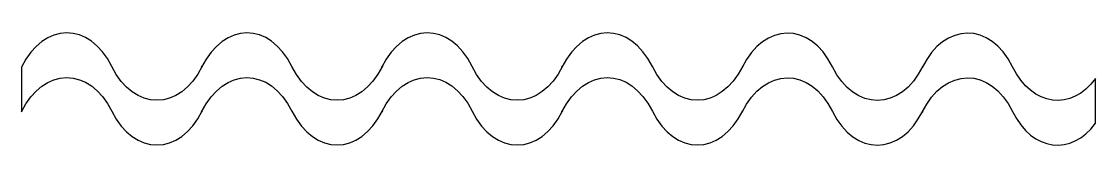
# Model space of a CAD drawing. Header units: centimetres. Extents: x -11.4 to 11.4, y -1.4 to 1.4.
import ezdxf

# ---------------------------------------------------------------- set-up
doc = ezdxf.new("R2010")
doc.units = ezdxf.units.CM
doc.header["$MEASUREMENT"] = 0
doc.layers.add('Camada 1', color=7, linetype='Continuous')

msp = doc.modelspace()

# ---------------------------------------------------------------- linework, layer by layer
at = {"layer": 'Camada 1'}
msp.add_open_spline([(11.43001, -0.73075), (10.92188, -1.42581), (10.09048, -1.34175), (9.6646, -0.47754), (9.6646, -0.47754), (9.1911, 0.48337), (8.21624, 0.47642), (7.74185, -0.49029), (7.74185, -0.49029), (7.74185, -0.49029), (7.75246, -0.46812), (7.75246, -0.46812), (7.75246, -0.46812), (7.27806, -1.43485), (6.30315, -1.43845), (5.82963, -0.47754), (5.82963, -0.47754), (5.35613, 0.48337), (4.3813, 0.47642), (3.9069, -0.49029), (3.9069, -0.49029), (3.9069, -0.49029), (3.92008, -0.46383), (3.92008, -0.46383), (3.92008, -0.46383), (3.44568, -1.43056), (2.47077, -1.43416), (1.99725, -0.47325), (1.99725, -0.47325), (1.52373, 0.48766), (0.54887, 0.48071), (0.07447, -0.486), (0.07447, -0.486), (0.07447, -0.486), (0.08511, -0.46383), (0.08511, -0.46383), (0.08511, -0.46383), (-0.38929, -1.43056), (-1.36422, -1.43416), (-1.83772, -0.47325), (-1.83772, -0.47325), (-2.31122, 0.48766), (-3.28608, 0.48071), (-3.76047, -0.486), (-3.76047, -0.486), (-3.76047, -0.486), (-3.74954, -0.46449), (-3.74954, -0.46449), (-3.74954, -0.46449), (-4.22394, -1.43122), (-5.19885, -1.43482), (-5.67235, -0.47391), (-5.67235, -0.47391), (-6.14585, 0.487), (-7.12071, 0.48005), (-7.5951, -0.48666), (-7.5951, -0.48666), (-7.5951, -0.48666), (-7.58449, -0.46449), (-7.58449, -0.46449), (-7.58449, -0.46449), (-8.05889, -1.43122), (-9.0338, -1.43482), (-9.5073, -0.47391), (-9.5073, -0.47391), (-9.9808, 0.487), (-10.95562, 0.48001), (-11.43001, -0.4867), (-11.43001, -0.4867), (-11.43001, -0.4867), (-11.43001, 0.4658), (-11.43001, 0.4658), (-11.43001, 0.4658), (-10.95562, 1.43251), (-9.98076, 1.43947), (-9.50726, 0.47855), (-9.50726, 0.47855), (-9.03376, -0.48237), (-8.05882, -0.47877), (-7.58445, 0.48797), (-7.58445, 0.48797), (-7.58445, 0.48797), (-7.59506, 0.4658), (-7.59506, 0.4658), (-7.59506, 0.4658), (-7.12066, 1.43253), (-6.1458, 1.43949), (-5.67231, 0.47855), (-5.67231, 0.47855), (-5.19882, -0.48239), (-4.22387, -0.47877), (-3.7495, 0.48797), (-3.7495, 0.48797), (-3.7495, 0.48797), (-3.76043, 0.46646), (-3.76043, 0.46646), (-3.76043, 0.46646), (-3.28603, 1.43319), (-2.31117, 1.44015), (-1.83768, 0.47921), (-1.83768, 0.47921), (-1.36419, -0.48173), (-0.38924, -0.47811), (0.08515, 0.48863), (0.08515, 0.48863), (0.08515, 0.48863), (0.07451, 0.46646), (0.07451, 0.46646), (0.07451, 0.46646), (0.54891, 1.43319), (1.52377, 1.44015), (1.99729, 0.47921), (1.99729, 0.47921), (2.47081, -0.48173), (3.44573, -0.47811), (3.92012, 0.48863), (3.92012, 0.48863), (3.92012, 0.48863), (3.90694, 0.46217), (3.90694, 0.46217), (3.90694, 0.46217), (4.38134, 1.4289), (5.35617, 1.43586), (5.82967, 0.47492), (5.82967, 0.47492), (6.30317, -0.48599), (7.27811, -0.4824), (7.7525, 0.48434), (7.7525, 0.48434), (7.7525, 0.48434), (7.74189, 0.46217), (7.74189, 0.46217), (7.74189, 0.46217), (8.21629, 1.4289), (9.19112, 1.43586), (9.66464, 0.47492), (9.66464, 0.47492), (10.09051, -0.38929), (10.92191, -0.47335), (11.43005, 0.22171), (11.43005, 0.22171), (11.43005, 0.22171), (11.43007, -0.73075), (11.43007, -0.73075), (11.43007, -0.73075), (11.43007, -0.73075), (11.43001, -0.73075), (11.43001, -0.73075)], degree=3, knots=[0, 0, 0, 0, 0.02631579, 0.02631579, 0.02631579, 0.02631579, 0.05263158, 0.05263158, 0.05263158, 0.05263158, 0.07894737, 0.07894737, 0.07894737, 0.07894737, 0.10526316, 0.10526316, 0.10526316, 0.10526316, 0.13157895, 0.13157895, 0.13157895, 0.13157895, 0.15789474, 0.15789474, 0.15789474, 0.15789474, 0.18421053, 0.18421053, 0.18421053, 0.18421053, 0.21052632, 0.21052632, 0.21052632, 0.21052632, 0.23684211, 0.23684211, 0.23684211, 0.23684211, 0.26315789, 0.26315789, 0.26315789, 0.26315789, 0.28947368, 0.28947368, 0.28947368, 0.28947368, 0.31578947, 0.31578947, 0.31578947, 0.31578947, 0.34210526, 0.34210526, 0.34210526, 0.34210526, 0.36842105, 0.36842105, 0.36842105, 0.36842105, 0.39473684, 0.39473684, 0.39473684, 0.39473684, 0.42105263, 0.42105263, 0.42105263, 0.42105263, 0.44736842, 0.44736842, 0.44736842, 0.44736842, 0.47368421, 0.47368421, 0.47368421, 0.47368421, 0.5, 0.5, 0.5, 0.5, 0.52631579, 0.52631579, 0.52631579, 0.52631579, 0.55263158, 0.55263158, 0.55263158, 0.55263158, 0.57894737, 0.57894737, 0.57894737, 0.57894737, 0.60526316, 0.60526316, 0.60526316, 0.60526316, 0.63157895, 0.63157895, 0.63157895, 0.63157895, 0.65789474, 0.65789474, 0.65789474, 0.65789474, 0.68421053, 0.68421053, 0.68421053, 0.68421053, 0.71052632, 0.71052632, 0.71052632, 0.71052632, 0.73684211, 0.73684211, 0.73684211, 0.73684211, 0.76315789, 0.76315789, 0.76315789, 0.76315789, 0.78947368, 0.78947368, 0.78947368, 0.78947368, 0.81578947, 0.81578947, 0.81578947, 0.81578947, 0.84210526, 0.84210526, 0.84210526, 0.84210526, 0.86842105, 0.86842105, 0.86842105, 0.86842105, 0.89473684, 0.89473684, 0.89473684, 0.89473684, 0.92105263, 0.92105263, 0.92105263, 0.92105263, 0.94736842, 0.94736842, 0.94736842, 0.94736842, 1, 1, 1, 1], dxfattribs=at)

doc.saveas('drawing.dxf')
